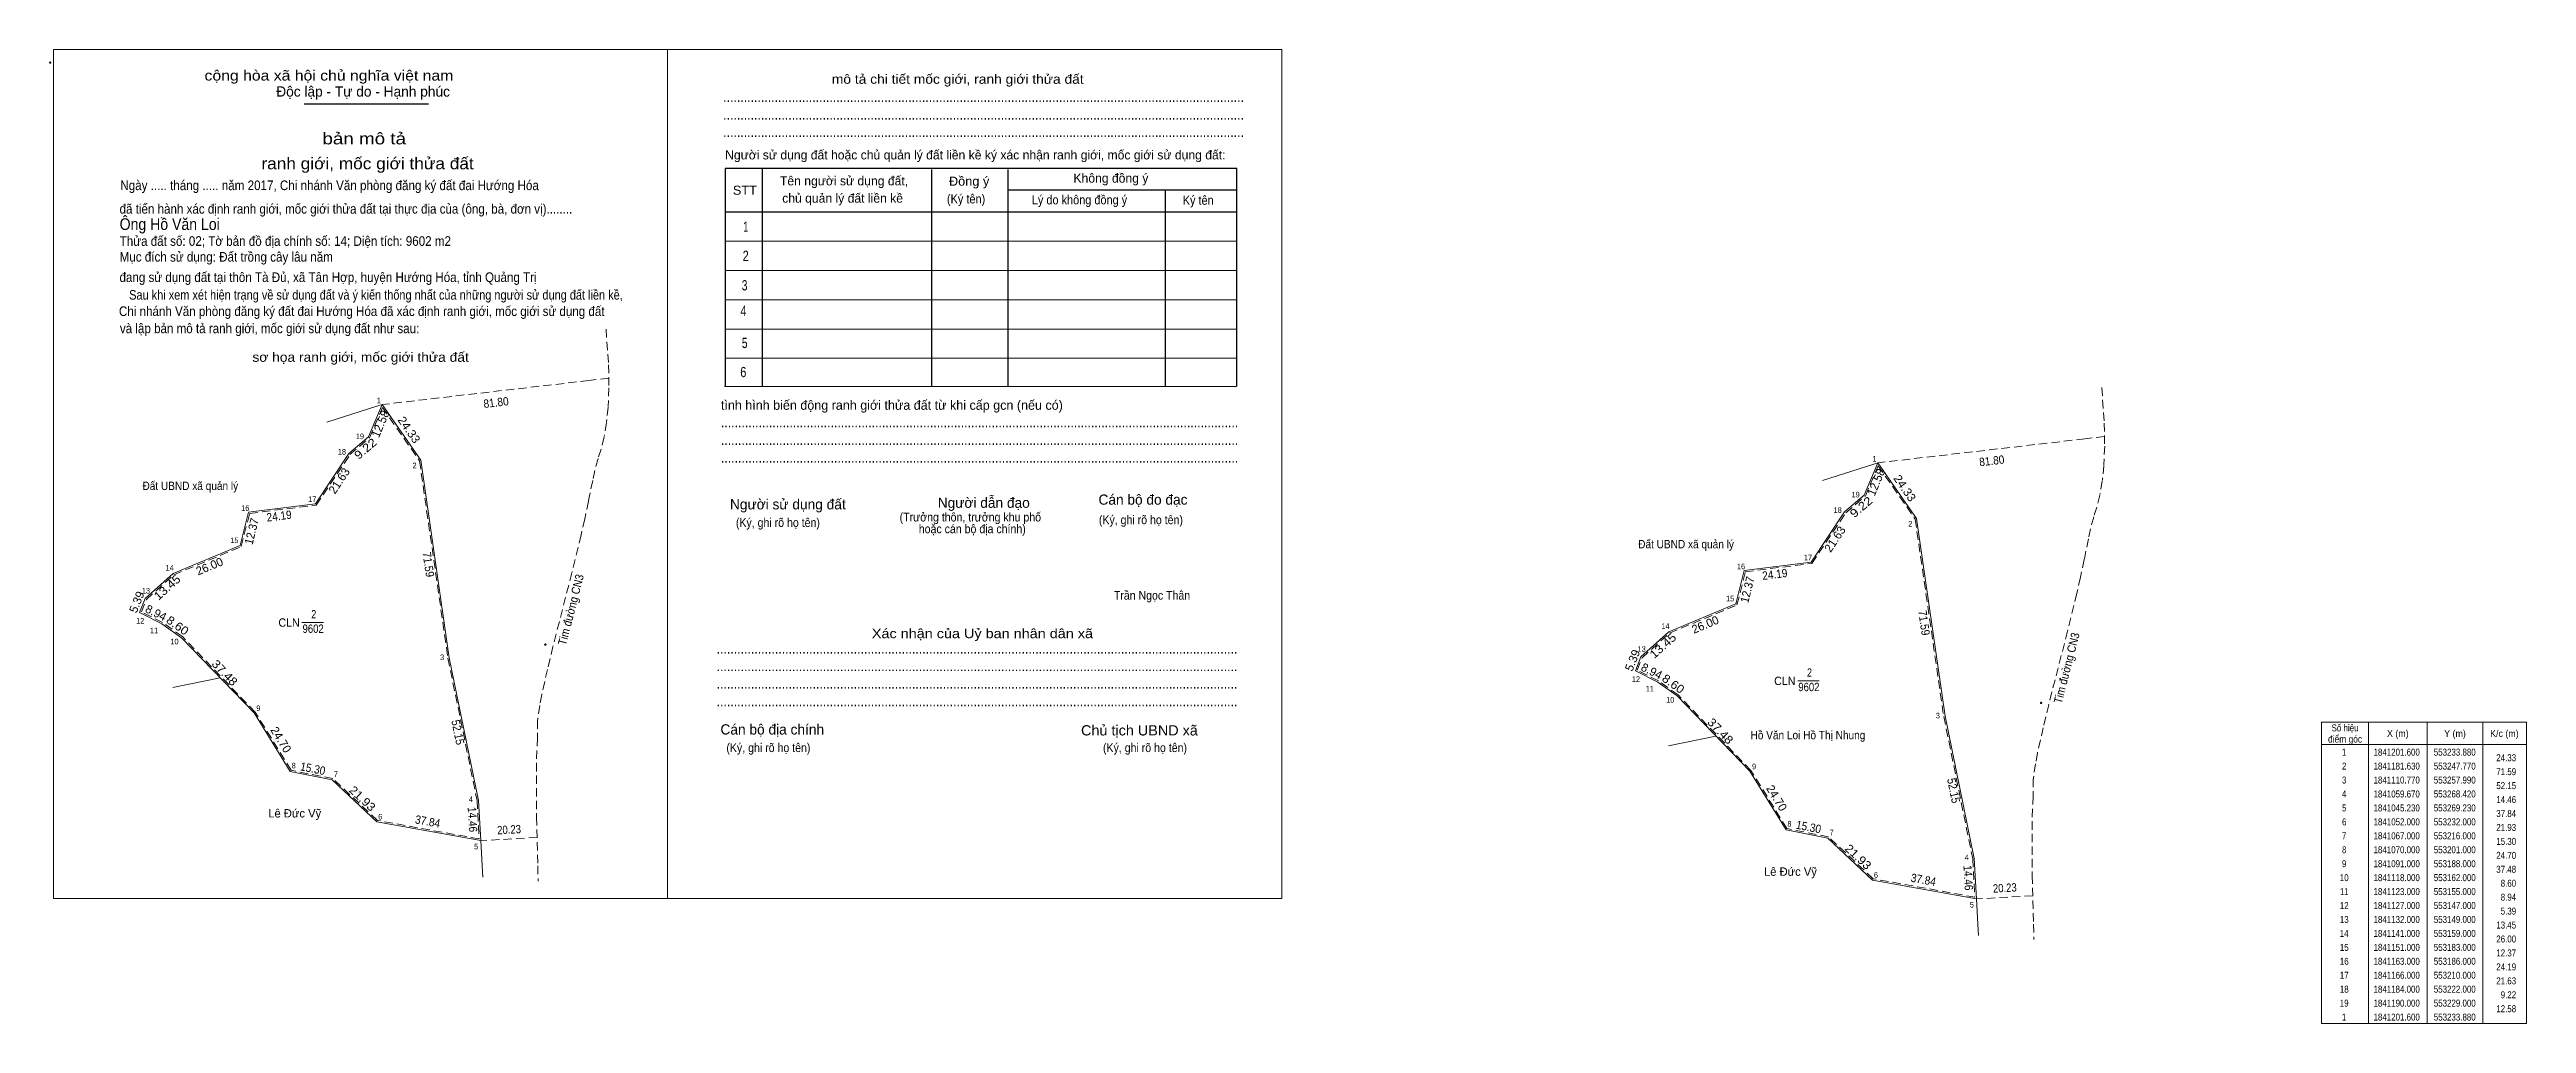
# Model space of a CAD drawing. Header units: metres. Extents: x 552579 to 553466, y 1841001 to 1841350.
import ezdxf
from ezdxf.enums import TextEntityAlignment as Align

# ---------------------------------------------------------------- set-up
doc = ezdxf.new("R2010")
doc.units = ezdxf.units.M
doc.header["$PDMODE"] = 32
doc.header["$PDSIZE"] = 0.5
doc.linetypes.add('MEDIUM_DASHED', pattern=[4.5, 3, -1.5])
for name, color, linetype, lineweight in [('1', 7, 'Continuous', 13), ('10', 7, 'Continuous', 13), ('2', 7, 'Continuous', 13), ('22', 7, 'MEDIUM_DASHED', 13), ('32', 7, 'MEDIUM_DASHED', 13), ('63', 7, 'Continuous', 13)]:
    doc.layers.add(name, color=color, linetype=linetype, lineweight=lineweight)
doc.layers.add('13', color=7, linetype='Continuous')
doc.layers.add('15', color=7, linetype='Continuous')

msp = doc.modelspace()

# ---------------------------------------------------------------- linework, layer by layer
at = {"layer": '1'}
for points in [[(552697.87, 1841222.51), (552711.76, 1841202.54), (552721.98, 1841131.68), (552732.41, 1841080.58), (552733.22, 1841066.14), (552695.99, 1841072.91), (552679.99, 1841087.91), (552664.99, 1841090.91), (552651.99, 1841111.91), (552625.99, 1841138.91), (552618.99, 1841143.91), (552610.99, 1841147.91), (552612.99, 1841152.91), (552622.99, 1841161.91), (552646.99, 1841171.91), (552649.99, 1841183.91), (552673.99, 1841186.91), (552685.99, 1841204.91), (552692.99, 1841210.91)], [(553233.88, 1841201.6), (553247.77, 1841181.63), (553257.99, 1841110.77), (553268.42, 1841059.67), (553269.23, 1841045.23), (553232, 1841052), (553216, 1841067), (553201, 1841070), (553188, 1841091), (553162, 1841118), (553155, 1841123), (553147, 1841127), (553149, 1841132), (553159, 1841141), (553183, 1841151), (553186, 1841163), (553210, 1841166), (553222, 1841184), (553229, 1841190)]]:
    msp.add_lwpolyline(points, close=True, dxfattribs=at)
at = {"layer": '1', "linetype": 'MEDIUM_DASHED'}
for points in [[(552697.98, 1841221.48), (552711.28, 1841202.35), (552721.49, 1841131.59), (552731.91, 1841080.52), (552732.69, 1841066.75), (552696.22, 1841073.38), (552680.23, 1841088.37), (552665.3, 1841091.36), (552652.39, 1841112.22), (552626.32, 1841139.29), (552619.25, 1841144.34), (552611.63, 1841148.15), (552613.41, 1841152.62), (552623.26, 1841161.48), (552647.41, 1841171.55), (552650.39, 1841183.46), (552674.28, 1841186.44), (552686.37, 1841204.58), (552693.41, 1841210.61)], [(553233.99, 1841200.57), (553247.29, 1841181.44), (553257.5, 1841110.68), (553267.92, 1841059.61), (553268.7, 1841045.84), (553232.23, 1841052.47), (553216.24, 1841067.46), (553201.31, 1841070.45), (553188.4, 1841091.31), (553162.33, 1841118.38), (553155.26, 1841123.43), (553147.64, 1841127.24), (553149.42, 1841131.71), (553159.27, 1841140.57), (553183.42, 1841150.64), (553186.4, 1841162.55), (553210.29, 1841165.53), (553222.38, 1841183.67), (553229.42, 1841189.7)]]:
    msp.add_lwpolyline(points, close=True, dxfattribs=at)
at = {"layer": '10'}
for p, q in [((552733.22, 1841066.14), (552733.72, 1841057.1)), ((552733.72, 1841057.1), (552733.95, 1841052.99)), ((553269.23, 1841045.23), (553269.73, 1841036.19)), ((553269.73, 1841036.19), (553269.96, 1841032.08))]:
    msp.add_line(p, q, dxfattribs=at)
for points in [[(552733.22, 1841066.14), (552695.99, 1841072.91), (552679.99, 1841087.91), (552664.99, 1841090.91), (552651.99, 1841111.91), (552625.99, 1841138.91), (552618.99, 1841143.91), (552610.99, 1841147.91), (552612.99, 1841152.91), (552622.99, 1841161.91), (552646.99, 1841171.91), (552649.99, 1841183.91), (552673.99, 1841186.91), (552685.99, 1841204.91), (552692.99, 1841210.91), (552697.87, 1841222.51), (552711.76, 1841202.54), (552721.98, 1841131.68), (552732.41, 1841080.58)], [(553269.23, 1841045.23), (553232, 1841052), (553216, 1841067), (553201, 1841070), (553188, 1841091), (553162, 1841118), (553155, 1841123), (553147, 1841127), (553149, 1841132), (553159, 1841141), (553183, 1841151), (553186, 1841163), (553210, 1841166), (553222, 1841184), (553229, 1841190), (553233.88, 1841201.6), (553247.77, 1841181.63), (553257.99, 1841110.77), (553268.42, 1841059.67)]]:
    msp.add_lwpolyline(points, close=True, dxfattribs=at)
for points in [[(552678.07, 1841216.13), (552696.41, 1841222.04), (552697.87, 1841222.51)], [(553214.08, 1841195.22), (553232.42, 1841201.13), (553233.88, 1841201.6)]]:
    msp.add_lwpolyline(points, dxfattribs=at)
at = {"layer": '2', "lineweight": 25}
for p, q in [((552669.97, 1841330.32), (552714.48, 1841330.32)), ((552834.05, 1841307.11), (552834.05, 1841228.95)), ((552894.76, 1841306.79), (552894.76, 1841228.95)), ((552922.15, 1841306.79), (552922.15, 1841228.95)), ((552820.87, 1841291.57), (553004.23, 1841291.57)), ((552922.15, 1841299.55), (553004.23, 1841299.55)), ((552978.52, 1841299.55), (552978.52, 1841228.95))]:
    msp.add_line(p, q, dxfattribs=at)
at = {"layer": '2'}
for p, q in [((552820.87, 1841281.08), (553004.23, 1841281.08)), ((552820.87, 1841270.58), (553004.23, 1841270.58)), ((552820.87, 1841260.08), (553004.23, 1841260.08)), ((552820.87, 1841249.59), (553004.23, 1841249.59)), ((552820.87, 1841239.09), (553004.23, 1841239.09)), ((552820.55, 1841228.95), (553003.91, 1841228.95)), ((552669.16, 1841144.33), (552676.91, 1841144.33)), ((553205.17, 1841123.42), (553212.92, 1841123.42))]:
    msp.add_line(p, q, dxfattribs=at)
for points in [[(552580.14, 1841349.82), (552800.21, 1841349.82), (552800.21, 1841045.44), (552580.14, 1841045.44)], [(552800.22, 1841349.82), (553020.29, 1841349.82), (553020.29, 1841045.43), (552800.22, 1841045.43)], [(552800.22, 1841349.82), (553020.29, 1841349.82), (553020.29, 1841045.43), (552800.22, 1841045.43)]]:
    msp.add_lwpolyline(points, close=True, dxfattribs=at)
at = {"layer": '2', "lineweight": 25}
msp.add_lwpolyline([(553004.23, 1841228.95), (553004.23, 1841307.11), (552820.87, 1841307.11), (552820.87, 1841228.95)], dxfattribs=at)
at = {"layer": '2'}
msp.add_point((552578.96, 1841345.12), dxfattribs=at)
at = {"layer": '22'}
for p, q in [((552778.14, 1841249.54), (552779.02, 1841236.94)), ((552779.03, 1841236.79), (552779.18, 1841228.62)), ((552778.89, 1841221.61), (552778.36, 1841216.27)), ((552779.18, 1841228.45), (552778.9, 1841221.77)), ((553314.15, 1841228.63), (553315.03, 1841216.03)), ((552777.46, 1841210.91), (552776.45, 1841206.76)), ((552778.33, 1841216.09), (552777.5, 1841211.11)), ((553315.04, 1841215.88), (553315.19, 1841207.71)), ((552775.28, 1841203.14), (552774.09, 1841198.75)), ((552776.39, 1841206.56), (552775.24, 1841203.01)), ((553315.19, 1841207.54), (553314.91, 1841200.86)), ((552774.13, 1841198.9), (552773.35, 1841195.2)), ((553314.34, 1841195.18), (553313.51, 1841190.2)), ((553314.9, 1841200.7), (553314.37, 1841195.36)), ((552771.84, 1841187.84), (552770.54, 1841181.57)), ((553312.4, 1841185.65), (553311.25, 1841182.1)), ((553313.47, 1841190), (553312.46, 1841185.85)), ((552769.18, 1841175.73), (552765.89, 1841162.18)), ((552770.53, 1841181.5), (552769.19, 1841175.75)), ((553310.14, 1841177.99), (553309.36, 1841174.29)), ((553311.29, 1841182.23), (553310.1, 1841177.84)), ((553307.85, 1841166.93), (553306.55, 1841160.66)), ((552765.88, 1841162.14), (552759.1, 1841135.72)), ((553306.54, 1841160.59), (553305.2, 1841154.84)), ((553305.19, 1841154.82), (553301.9, 1841141.27)), ((553301.89, 1841141.23), (553295.11, 1841114.81)), ((552759.12, 1841135.78), (552757.17, 1841127.52)), ((552757.17, 1841127.53), (552755.07, 1841118.38)), ((552754.4, 1841114.56), (552753.55, 1841108.86)), ((552755.1, 1841118.53), (552754.39, 1841114.49)), ((553295.13, 1841114.87), (553293.18, 1841106.61)), ((552753.58, 1841109.25), (552753.54, 1841103.07)), ((553293.18, 1841106.62), (553291.08, 1841097.47)), ((552753.54, 1841102.98), (552753.19, 1841093.84)), ((553291.11, 1841097.62), (553290.4, 1841093.58)), ((552753.19, 1841093.96), (552753.24, 1841074.52)), ((553289.59, 1841088.34), (553289.55, 1841082.16)), ((553290.41, 1841093.65), (553289.56, 1841087.95)), ((553289.55, 1841082.07), (553289.2, 1841072.93)), ((552753.24, 1841074.58), (552753.67, 1841057.1)), ((553289.2, 1841073.05), (553289.25, 1841053.61)), ((552753.67, 1841057.1), (552753.8, 1841051.58)), ((553289.25, 1841053.67), (553289.68, 1841036.19)), ((553289.68, 1841036.19), (553289.81, 1841030.67))]:
    msp.add_line(p, q, dxfattribs=at)
for points in [[(552773.35, 1841195.22), (552772.02, 1841188.73), (552771.84, 1841187.85)], [(553309.36, 1841174.31), (553308.03, 1841167.82), (553307.85, 1841166.94)]]:
    msp.add_lwpolyline(points, dxfattribs=at)
for p in [(552756.39, 1841136.42), (553292.4, 1841115.51)]:
    msp.add_point(p, dxfattribs=at)
at = {"layer": '32'}
for p, q in [((552753.42, 1841067.26), (552733.22, 1841066.14)), ((553289.43, 1841046.35), (553269.23, 1841045.23))]:
    msp.add_line(p, q, dxfattribs=at)
for points in [[(552779.12, 1841231.96), (552772.02, 1841231.13), (552697.87, 1841222.51)], [(553315.13, 1841211.05), (553308.03, 1841210.22), (553233.88, 1841201.6)]]:
    msp.add_lwpolyline(points, dxfattribs=at)
at = {"layer": '63'}
for p, q in [((552622.88, 1841121.02), (552639.86, 1841124.51)), ((553409.74, 1841108.56), (553409.74, 1841000.56)), ((553430.74, 1841108.56), (553430.74, 1841000.56)), ((553450.74, 1841108.56), (553450.74, 1841000.56)), ((553158.89, 1841100.11), (553175.87, 1841103.6)), ((553392.94, 1841100.56), (553466.34, 1841100.56))]:
    msp.add_line(p, q, dxfattribs=at)
msp.add_lwpolyline([(553392.94, 1841108.56), (553466.34, 1841108.56), (553466.34, 1841000.56), (553392.94, 1841000.56)], close=True, dxfattribs=at)

# ---------------------------------------------------------------- texts
at = {"layer": '1', "width": 0.85}
for p in [(552673.175, 1841140.64), (553209.185, 1841119.73)]:
    msp.add_text('9602', height=3, dxfattribs=at).set_placement(p, align=Align.CENTER)
at = {"layer": '13', "width": 0.8}
for p in [(552673.385, 1841145.82), (553209.395, 1841124.91)]:
    msp.add_text('2', height=3, dxfattribs=at).set_placement(p, align=Align.CENTER)
at = {"layer": '15', "width": 0.9}
msp.add_text('Hồ Văn Loi Hồ Thị Nhung', height=3, dxfattribs=at).set_placement((553208.85, 1841102.48), align=Align.CENTER)
at = {"layer": '2'}
for s, height, width, p in [('cộng hòa xã hội chủ nghĩa việt nam', 3.672, 1.15, (552634.26, 1841338.69)), ('........................................................................................................................................................', 3.672, 0.9, (552820.12, 1841331.02)), ('........................................................................................................................................................', 3.672, 0.9, (552820.12, 1841324.71)), ('........................................................................................................................................................', 3.672, 0.9, (552820.12, 1841318.44)), ('Ngày ..... tháng ..... năm 2017, Chi nhánh Văn phòng đăng ký đất đai Hướng Hóa', 3.46, 0.9, (552604.09, 1841299.39)), ('STT', 3.253, 1.05, (552823.58, 1841297.74)), ('Đồng ý', 3.253, 1.05, (552901.02, 1841300.99)), (' đã tiến hành xác định ranh giới, mốc giới thửa đất tại thực địa của (ông, bà, đơn vị)........', 3.452, 0.9, (552602.65, 1841290.96)), ('(Ký tên)', 3.253, 0.9, (552900.31, 1841294.63)), ('Lý do không đồng ý', 3.253, 0.9, (552930.72, 1841294.3)), ('Ký tên', 3.253, 0.9, (552984.8, 1841294.15)), ('Thửa đất số: 02; Tờ bản đồ địa chính số: 14; Diện tích: 9602 m2', 3.46, 0.9, (552603.86, 1841279.41)), ('Ông Hồ Văn Loi', 4.19, 0.9, (552603.83, 1841285.1)), ('Mục đích sử dụng: Đất trồng cây lâu năm', 3.461, 0.9, (552603.83, 1841273.75)), ('đang sử dụng đất tại thôn Tà Đủ, xã Tân Hợp, huyện Hướng Hóa, tỉnh Quảng Trị', 3.455, 0.9, (552603.78, 1841266.44)), ('Chi nhánh Văn phòng đăng ký đất đai Hướng Hóa đã xác định ranh giới, mốc giới sử dụng đất', 3.452, 0.9, (552603.59, 1841254.25)), ('Sau khi xem xét hiện trạng về sử dụng đất và ý kiến thống nhất của những người sử dụng đất liền kề,', 3.452, 0.85, (552607.24, 1841260.12)), (' và lập bản mô tả ranh giới, mốc giới sử dụng đất như sau:', 3.452, 0.9, (552602.77, 1841248.1)), ('.......................................................................................................................................................', 3.672, 0.9, (552819.3, 1841214.31)), ('.......................................................................................................................................................', 3.672, 0.9, (552819.3, 1841208.04)), ('.......................................................................................................................................................', 3.672, 0.9, (552819.3, 1841201.72)), ('(Ký, ghi rõ họ tên)', 3.148, 0.9, (552824.67, 1841178.62)), ('(Ký, ghi rõ họ tên)', 3.148, 0.9, (552954.76, 1841179.61)), ('Trần Ngọc Thân', 3.14, 0.9, (552960.15, 1841152.53)), ('........................................................................................................................................................', 3.672, 0.9, (552817.77, 1841133.17)), ('........................................................................................................................................................', 3.672, 0.9, (552817.77, 1841126.91)), ('........................................................................................................................................................', 3.672, 0.9, (552817.77, 1841120.64)), ('........................................................................................................................................................', 3.672, 0.9, (552817.77, 1841114.34)), ('Chủ tịch UBND xã', 3.674, 1.05, (552948.36, 1841103.85)), ('(Ký, ghi rõ họ tên)', 3.148, 0.9, (552821.27, 1841097.89)), ('(Ký, ghi rõ họ tên)', 3.148, 0.9, (552956.22, 1841097.89))]:
    msp.add_text(s, height=height, dxfattribs=dict(at, width=width)).set_placement(p)
for s, height, p in [('Độc lập - Tự do - Hạnh phúc', 3.672, (552659.96, 1841332.93)), ('Người sử dụng đất hoặc chủ quản lý đất liền kề ký xác nhận ranh giới, mốc giới sử dụng đất:', 3.253, (552820.82, 1841310.41)), ('Tên người sử dụng đất,', 3.253, (552840.47, 1841301.1)), ('Không đồng ý', 3.253, (552945.65, 1841302.07)), ('chủ quản lý đất liền kề', 3.253, (552841.27, 1841294.89)), ('tình hình biến động ranh giới thửa đất từ khi cấp gcn (nếu có)', 3.358, (552819.3, 1841220.63)), ('Người sử dụng đất', 3.674, (552822.55, 1841184.91)), ('Người dẫn đạo', 3.671, (552897.01, 1841185.47)), ('Cán bộ đo đạc', 3.665, (552954.62, 1841186.59)), ('Cán bộ địa chính', 3.674, (552819.14, 1841104.18))]:
    msp.add_text(s, height=height, dxfattribs=at).set_placement(p)
for s, height, width, p in [('mô tả chi tiết mốc giới, ranh giới thửa đất', 3.358, 1.1, (552904.18, 1841337.53)), ('bản mô tả', 4.198, 1.2, (552691.475, 1841315.8)), ('ranh giới, mốc giới thửa đất', 4.198, 1.1, (552692.68, 1841306.87)), ('1', 3.673, 0.65, (552828.215, 1841284.47)), ('2', 3.673, 0.8, (552828.2, 1841273.99)), ('3', 3.674, 0.75, (552827.8, 1841263.43)), ('4', 3.674, 0.8, (552827.37, 1841254.27)), ('5', 3.674, 0.75, (552827.83, 1841242.76)), ('sơ họa ranh giới, mốc giới thửa đất', 3.358, 1.1, (552690.18, 1841237.83)), ('6', 3.674, 0.8, (552827.33, 1841232.32)), ('(Trưởng thôn, trưởng khu phố', 3.148, 0.9, (552908.69, 1841180.57)), ('hoặc cán bộ địa chính)', 3.148, 0.9, (552909.385, 1841176.36)), ('Xác nhận của Uỷ ban nhân dân xã', 3.359, 1.15, (552913.025, 1841138.73))]:
    msp.add_text(s, height=height, dxfattribs=dict(at, width=width)).set_placement(p, align=Align.CENTER)
at = {"layer": '2', "width": 0.95}
for p in [(552668.36, 1841142.83), (553204.37, 1841121.92)]:
    msp.add_text('CLN', height=3, dxfattribs=at).set_placement(p, align=Align.RIGHT)
at = {"layer": '63'}
for s, rotation, p in [('12.58', 67.184, (552698.668, 1841214.998)), ('21.63', 56.31, (552683.759, 1841194.333)), ('12.58', 67.184, (553234.678, 1841194.088)), ('21.63', 56.31, (553219.769, 1841173.423)), ('26.00', 22.62, (552636.608, 1841163.13)), ('5.39', 68.199, (552611.349, 1841151.133)), ('8.94', 333.435, (552616.184, 1841146.493)), ('26.00', 22.62, (553172.618, 1841142.22)), ('5.39', 68.199, (553147.359, 1841130.223)), ('8.94', 333.435, (553152.194, 1841125.583)), ('24.70', 301.759, (552660.366, 1841101.54)), ('24.70', 301.759, (553196.376, 1841080.63))]:
    msp.add_text(s, height=3, rotation=rotation, dxfattribs=at).set_placement(p, align=Align.CENTER)
for s, height, width, p in [(' 1', 2, 0.9, (552697.41, 1841222.97)), (' 19', 2, 0.95, (552691.39, 1841210.11)), (' 18', 2, 0.95, (552684.95, 1841204.56)), (' 1', 2, 0.9, (553233.42, 1841202.06)), (' 2', 2, 0.95, (552710.26, 1841199.67)), (' 16', 2, 0.95, (552650.33, 1841184.37)), (' 17', 2, 0.95, (552674.34, 1841187.6)), (' 18', 2, 0.95, (553220.96, 1841183.65)), (' 19', 2, 0.95, (553227.4, 1841189.2)), (' 2', 2, 0.95, (553246.27, 1841178.76)), (' 15', 2, 0.95, (552646.41, 1841172.83)), (' 17', 2, 0.95, (553210.35, 1841166.69)), (' 14', 2, 0.95, (552623.22, 1841162.95)), (' 16', 2, 0.95, (553186.34, 1841163.46)), (' 13', 2, 0.95, (552614.71, 1841154.75)), (' 15', 2, 0.95, (553182.42, 1841151.92)), (' 12', 2, 0.95, (552612.66, 1841143.95)), (' 11', 2, 0.9, (552617.61, 1841140.52)), (' 14', 2, 0.95, (553159.23, 1841142.04)), (' 10', 2, 0.95, (552624.94, 1841136.52)), (' 3', 2, 0.95, (552720.14, 1841130.88)), (' 13', 2, 0.95, (553150.72, 1841133.84)), (' 12', 2, 0.95, (553148.67, 1841123.04)), (' 9', 2, 0.95, (552654.28, 1841112.6)), (' 11', 2, 0.9, (553153.62, 1841119.61)), (' 10', 2, 0.95, (553160.95, 1841115.61)), (' 3', 2, 0.95, (553256.15, 1841109.97)), ('24.33', 2.5, 0.85, (553462.64, 1841094.61)), (' 8', 2, 0.95, (552666.94, 1841092.06)), (' 7', 2, 0.95, (552682.06, 1841088.94)), (' 9', 2, 0.95, (553190.29, 1841091.69)), ('52.15', 2.5, 0.85, (553462.64, 1841084.61)), ('71.59', 2.5, 0.85, (553462.64, 1841089.61)), (' 4', 2, 0.95, (552730.46, 1841080)), ('14.46', 2.5, 0.85, (553462.64, 1841079.61)), (' 6', 2, 0.95, (552697.94, 1841073.72)), (' 8', 2, 0.95, (553202.95, 1841071.15)), (' 7', 2, 0.95, (553218.07, 1841068.03)), ('37.84', 2.5, 0.85, (553462.64, 1841074.61)), ('21.93', 2.5, 0.85, (553462.64, 1841069.61)), (' 5', 2, 0.95, (552732.3, 1841063.04)), (' 4', 2, 0.95, (553266.47, 1841059.09)), ('24.70', 2.5, 0.85, (553462.64, 1841059.61)), ('15.30', 2.5, 0.85, (553462.64, 1841064.61)), (' 6', 2, 0.95, (553233.95, 1841052.81)), ('37.48', 2.5, 0.85, (553462.64, 1841054.61)), ('8.60', 2.5, 0.85, (553462.64, 1841049.61)), (' 5', 2, 0.95, (553268.31, 1841042.13)), ('8.94', 2.5, 0.85, (553462.64, 1841044.61)), ('13.45', 2.5, 0.85, (553462.64, 1841034.61)), ('5.39', 2.5, 0.85, (553462.64, 1841039.61)), ('26.00', 2.5, 0.85, (553462.64, 1841029.61)), ('12.37', 2.5, 0.85, (553462.64, 1841024.61)), ('24.19', 2.5, 0.85, (553462.64, 1841019.61)), ('21.63', 2.5, 0.85, (553462.64, 1841014.61)), ('12.58', 2.5, 0.85, (553462.64, 1841004.61)), ('9.22', 2.5, 0.85, (553462.64, 1841009.61))]:
    msp.add_text(s, height=height, dxfattribs=dict(at, width=width)).set_placement(p, align=Align.RIGHT)
for s, rotation, width, p in [('81.80', 6.631, 0.9, (552738.887, 1841221.774)), ('24.33', 304.82, 1.05, (552706.328, 1841212.592)), ('9.22', 40.601, 1.15, (552692.874, 1841205.529)), ('81.80', 6.631, 0.9, (553274.897, 1841200.864)), ('24.33', 304.82, 1.05, (553242.338, 1841191.682)), ('24.19', 7.125, 0.9, (552661.149, 1841181.061)), ('9.22', 40.601, 1.15, (553228.884, 1841184.619)), ('12.37', 75.964, 0.95, (552652.597, 1841176.676)), ('71.59', 278.207, 0.9, (552713.001, 1841164.929)), ('13.45', 41.987, 1.1, (552621.867, 1841155.806)), ('Tim đường CN3', 75.607, 0.9, (552766.998, 1841148.567)), ('12.37', 75.964, 0.95, (553188.607, 1841155.766)), ('24.19', 7.125, 0.9, (553197.159, 1841160.151)), ('8.60', 324.462, 1.1, (552623.713, 1841142.052)), ('13.45', 41.987, 1.1, (553157.877, 1841134.896)), ('71.59', 278.207, 0.9, (553249.011, 1841144.019)), ('Tim đường CN3', 75.607, 0.9, (553303.008, 1841127.657)), ('37.48', 313.919, 1.1, (552640.401, 1841125.285)), ('8.60', 324.462, 1.1, (553159.723, 1841121.142)), ('52.15', 281.536, 0.9, (552723.582, 1841104.685)), ('37.48', 313.919, 1.1, (553176.411, 1841104.375)), ('15.30', 348.69, 0.9, (552672.786, 1841090.485)), ('52.15', 281.536, 0.9, (553259.592, 1841083.775)), ('21.93', 316.848, 1.1, (552689.809, 1841080.13)), ('14.46', 273.211, 0.9, (552728.799, 1841073.614)), ('37.84', 349.694, 0.9, (552713.962, 1841071.551)), ('20.23', 3.174, 0.85, (552743.472, 1841068.591)), ('15.30', 348.69, 0.9, (553208.796, 1841069.575)), ('21.93', 316.848, 1.1, (553225.819, 1841059.22)), ('37.84', 349.694, 0.9, (553249.972, 1841050.641)), ('14.46', 273.211, 0.9, (553264.809, 1841052.704)), ('20.23', 3.174, 0.85, (553279.482, 1841047.681))]:
    msp.add_text(s, height=3, rotation=rotation, dxfattribs=dict(at, width=width)).set_placement(p, align=Align.CENTER)
for s, height, width, p in [('Đất UBND xã quản lý', 3, 0.9, (552629.165, 1841191.86)), ('Đất UBND xã quản lý', 3, 0.9, (553165.175, 1841170.95)), ('Số hiệu', 2.5, 0.85, (553401.34, 1841105.31)), ('X (m)', 2.5, 0.95, (553420.24, 1841103.31)), ('Y (m)', 2.5, 0.95, (553440.735, 1841103.31)), ('K/c (m)', 2.5, 0.95, (553458.44, 1841103.31)), ('điểm góc', 2.5, 0.9, (553401.34, 1841101.31)), (' 1', 2.5, 0.75, (553400.635, 1841096.61)), ('1841201.600', 2.5, 0.85, (553419.84, 1841096.61)), ('553233.880', 2.5, 0.85, (553440.645, 1841096.61)), (' 3', 2.5, 0.8, (553400.64, 1841086.61)), (' 2', 2.5, 0.85, (553400.64, 1841091.61)), ('1841181.630', 2.5, 0.85, (553419.84, 1841091.61)), ('1841110.770', 2.5, 0.85, (553419.84, 1841086.61)), ('553247.770', 2.5, 0.85, (553440.645, 1841091.61)), ('553257.990', 2.5, 0.85, (553440.645, 1841086.61)), (' 4', 2.5, 0.85, (553400.635, 1841081.61)), (' 5', 2.5, 0.8, (553400.64, 1841076.61)), ('1841059.670', 2.5, 0.85, (553419.84, 1841081.61)), ('1841045.230', 2.5, 0.85, (553419.84, 1841076.61)), ('553268.420', 2.5, 0.85, (553440.645, 1841081.61)), ('553269.230', 2.5, 0.85, (553440.645, 1841076.61)), (' 6', 2.5, 0.85, (553400.64, 1841071.61)), (' 7', 2.5, 0.8, (553400.64, 1841066.61)), ('1841052.000', 2.5, 0.85, (553419.84, 1841071.61)), ('1841067.000', 2.5, 0.85, (553419.84, 1841066.61)), ('553232.000', 2.5, 0.85, (553440.645, 1841071.61)), ('553216.000', 2.5, 0.85, (553440.645, 1841066.61)), (' 8', 2.5, 0.8, (553400.64, 1841061.61)), ('1841070.000', 2.5, 0.85, (553419.84, 1841061.61)), ('553201.000', 2.5, 0.85, (553440.645, 1841061.61)), (' 10', 2.5, 0.85, (553400.635, 1841051.61)), (' 9', 2.5, 0.85, (553400.635, 1841056.61)), ('1841091.000', 2.5, 0.85, (553419.84, 1841056.61)), ('1841118.000', 2.5, 0.85, (553419.84, 1841051.61)), ('553188.000', 2.5, 0.85, (553440.645, 1841056.61)), ('553162.000', 2.5, 0.85, (553440.645, 1841051.61)), (' 12', 2.5, 0.85, (553400.64, 1841041.61)), (' 11', 2.5, 0.8, (553400.635, 1841046.61)), ('1841123.000', 2.5, 0.85, (553419.84, 1841046.61)), ('1841127.000', 2.5, 0.85, (553419.84, 1841041.61)), ('553155.000', 2.5, 0.85, (553440.645, 1841046.61)), ('553147.000', 2.5, 0.85, (553440.645, 1841041.61)), (' 14', 2.5, 0.85, (553400.635, 1841031.61)), (' 13', 2.5, 0.85, (553400.64, 1841036.61)), ('1841132.000', 2.5, 0.85, (553419.84, 1841036.61)), ('1841141.000', 2.5, 0.85, (553419.84, 1841031.61)), ('553149.000', 2.5, 0.85, (553440.645, 1841036.61)), ('553159.000', 2.5, 0.85, (553440.645, 1841031.61)), (' 15', 2.5, 0.85, (553400.64, 1841026.61)), ('1841151.000', 2.5, 0.85, (553419.84, 1841026.61)), ('553183.000', 2.5, 0.85, (553440.645, 1841026.61)), (' 16', 2.5, 0.85, (553400.64, 1841021.61)), (' 17', 2.5, 0.85, (553400.64, 1841016.61)), ('1841163.000', 2.5, 0.85, (553419.84, 1841021.61)), ('1841166.000', 2.5, 0.85, (553419.84, 1841016.61)), ('553186.000', 2.5, 0.85, (553440.645, 1841021.61)), ('553210.000', 2.5, 0.85, (553440.645, 1841016.61)), (' 19', 2.5, 0.85, (553400.635, 1841006.61)), (' 18', 2.5, 0.85, (553400.64, 1841011.61)), ('1841184.000', 2.5, 0.85, (553419.84, 1841011.61)), ('1841190.000', 2.5, 0.85, (553419.84, 1841006.61)), ('553222.000', 2.5, 0.85, (553440.645, 1841011.61)), ('553229.000', 2.5, 0.85, (553440.645, 1841006.61)), (' 1', 2.5, 0.75, (553400.635, 1841001.61)), ('1841201.600', 2.5, 0.85, (553419.84, 1841001.61)), ('553233.880', 2.5, 0.85, (553440.645, 1841001.61))]:
    msp.add_text(s, height=height, dxfattribs=dict(at, width=width)).set_placement(p, align=Align.CENTER)
for p in [(552666.57, 1841074.43), (553202.58, 1841053.52)]:
    msp.add_text('Lê Đức Vỹ', height=3, dxfattribs=at).set_placement(p, align=Align.CENTER)

doc.saveas('drawing.dxf')
